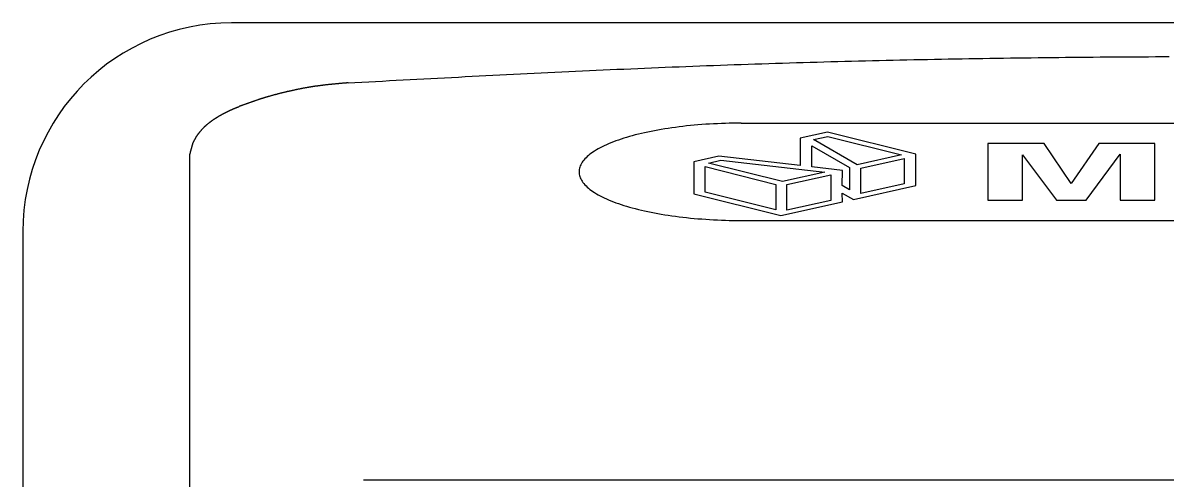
# Model space of a CAD drawing. Extents: x 79 to 369, y 158 to 363.
# Drawn here: x 105.51 to 130.2, y 347.72 to 357.58 of the extents above; entities that cross this region are included whole.
import ezdxf

# ---------------------------------------------------------------- set-up
doc = ezdxf.new("R2010")
doc.units = 0
doc.header["$MEASUREMENT"] = 0
doc.layers.get('0').update_dxf_attribs({"linetype": 'CONTINUOUS'})

msp = doc.modelspace()

# ---------------------------------------------------------------- linework, layer by layer
at = {"color": 7, "linetype": 'Continuous'}
for p, q in [((153.012, 357.584), (110.012, 357.584)), ((121.012, 355.42), (142.012, 355.42)), ((122.872, 355.228), (122.282, 355.096)), ((122.282, 355.096), (122.282, 354.506)), ((122.569, 355.065), (122.879, 355.134)), ((123.515, 354.522), (122.569, 355.065)), ((124.779, 354.75), (122.872, 355.228)), ((122.879, 355.134), (124.471, 354.735)), ((122.533, 354.477), (122.533, 354.93)), ((122.533, 354.93), (123.344, 354.464)), ((126.333, 354.979), (126.333, 353.761)), ((127.55, 354.979), (126.333, 354.979)), ((128.13, 354.119), (127.55, 354.979)), ((128.727, 354.979), (128.13, 354.119)), ((129.938, 354.979), (128.727, 354.979)), ((129.938, 353.761), (129.938, 354.979)), ((109.112, 335.34), (109.112, 354.656)), ((120.53, 354.705), (119.987, 354.583)), ((119.987, 354.583), (119.987, 353.898)), ((120.308, 354.56), (120.573, 354.619)), ((121.9, 354.161), (120.308, 354.56)), ((122.282, 354.506), (120.53, 354.705)), ((120.573, 354.619), (122.812, 354.364)), ((124.471, 354.735), (123.515, 354.522)), ((123.595, 354.451), (124.528, 354.66)), ((124.528, 354.66), (124.528, 354.109)), ((124.779, 354.077), (124.779, 354.75)), ((127.082, 354.734), (127.817, 353.761)), ((127.082, 353.761), (127.082, 354.734)), ((128.454, 353.761), (129.188, 354.749)), ((129.188, 354.749), (129.188, 353.761)), ((120.23, 353.932), (120.23, 354.482)), ((120.23, 354.482), (121.755, 354.1)), ((122.812, 354.364), (121.9, 354.161)), ((121.998, 354.094), (122.941, 354.305)), ((123.195, 354.402), (122.533, 354.477)), ((122.941, 354.305), (122.941, 353.754)), ((123.19, 354.072), (123.195, 354.402)), ((123.344, 354.464), (123.344, 353.983)), ((123.595, 353.9), (123.595, 354.451)), ((121.755, 354.1), (121.755, 353.55)), ((121.998, 353.543), (121.998, 354.094)), ((123.344, 353.983), (123.19, 354.072)), ((123.434, 353.776), (124.779, 354.077)), ((124.528, 354.109), (123.595, 353.9)), ((119.987, 353.898), (121.869, 353.426)), ((121.755, 353.55), (120.23, 353.932)), ((123.193, 353.722), (123.19, 353.907)), ((123.19, 353.907), (123.434, 353.776)), ((121.869, 353.426), (123.193, 353.722)), ((122.941, 353.754), (121.998, 353.543)), ((126.333, 353.761), (127.082, 353.761)), ((127.817, 353.761), (128.454, 353.761)), ((129.188, 353.761), (129.938, 353.761)), ((121.012, 353.32), (142.012, 353.32)), ((105.512, 353.084), (105.512, 330.084))]:
    msp.add_line(p, q, dxfattribs=at)
at = {"linetype": 'Continuous'}
for p, q in [((110.168, 355.776), (110.168, 355.776)), ((150.16, 347.717), (112.864, 347.717))]:
    msp.add_line(p, q, dxfattribs=at)
at = {"color": 7}
for points in [[(112.527, 356.29, 0), (112.676, 356.298, 0), (112.825, 356.306, 0), (112.973, 356.314, 0), (113.122, 356.322, 0), (113.271, 356.33, 0), (113.42, 356.338, 0), (113.569, 356.346, 0), (113.717, 356.354, 0), (113.866, 356.361, 0), (114.015, 356.369, 0), (114.164, 356.377, 0), (114.313, 356.385, 0), (114.461, 356.393, 0), (114.61, 356.401, 0), (114.759, 356.408, 0), (114.908, 356.416, 0), (115.056, 356.424, 0), (115.205, 356.432, 0), (115.354, 356.439, 0), (115.503, 356.447, 0), (115.652, 356.454, 0), (115.8, 356.462, 0), (115.949, 356.469, 0), (116.098, 356.477, 0), (116.247, 356.484, 0), (116.396, 356.492, 0), (116.544, 356.499, 0), (116.693, 356.506, 0), (116.842, 356.514, 0), (116.991, 356.521, 0), (117.14, 356.528, 0), (117.289, 356.535, 0), (117.437, 356.542, 0), (117.586, 356.549, 0), (117.735, 356.556, 0), (117.884, 356.563, 0), (118.033, 356.569, 0), (118.181, 356.576, 0), (118.33, 356.583, 0), (118.479, 356.589, 0), (118.628, 356.596, 0), (118.777, 356.602, 0), (118.926, 356.609, 0), (119.075, 356.615, 0), (119.223, 356.621, 0), (119.372, 356.627, 0), (119.521, 356.633, 0), (119.67, 356.639, 0), (119.819, 356.645, 0), (119.968, 356.651, 0), (120.117, 356.657, 0), (120.265, 356.662, 0), (120.414, 356.668, 0), (120.563, 356.673, 0), (120.712, 356.678, 0), (120.861, 356.684, 0), (121.01, 356.689, 0), (121.159, 356.694, 0), (121.308, 356.699, 0), (121.457, 356.704, 0), (121.606, 356.709, 0), (121.754, 356.713, 0), (121.903, 356.718, 0), (122.052, 356.723, 0), (122.201, 356.727, 0), (122.35, 356.731, 0), (122.499, 356.736, 0), (122.648, 356.74, 0), (122.797, 356.744, 0), (122.946, 356.748, 0), (123.095, 356.752, 0), (123.244, 356.756, 0), (123.393, 356.76, 0), (123.542, 356.764, 0), (123.691, 356.767, 0), (123.84, 356.771, 0), (123.988, 356.774, 0), (124.137, 356.778, 0), (124.286, 356.781, 0), (124.435, 356.784, 0), (124.584, 356.788, 0), (124.733, 356.791, 0), (124.882, 356.794, 0), (125.031, 356.797, 0), (125.18, 356.8, 0), (125.329, 356.803, 0), (125.478, 356.805, 0), (125.627, 356.808, 0), (125.776, 356.811, 0), (125.925, 356.813, 0), (126.074, 356.816, 0), (126.223, 356.818, 0), (126.372, 356.82, 0), (126.521, 356.823, 0), (126.67, 356.825, 0), (126.819, 356.827, 0), (126.968, 356.829, 0), (127.117, 356.831, 0), (127.266, 356.833, 0), (127.415, 356.835, 0), (127.564, 356.836, 0), (127.713, 356.838, 0), (127.862, 356.84, 0), (128.011, 356.841, 0), (128.16, 356.843, 0), (128.309, 356.844, 0), (128.458, 356.846, 0), (128.607, 356.847, 0), (128.756, 356.848, 0), (128.905, 356.85, 0), (129.054, 356.851, 0), (129.203, 356.852, 0), (129.352, 356.853, 0), (129.501, 356.854, 0), (129.65, 356.854, 0), (129.799, 356.855, 0), (129.948, 356.856, 0), (130.097, 356.857, 0), (130.246, 356.857, 0)], [(112.527, 356.29, 0), (112.516, 356.289, 0), (112.505, 356.288, 0), (112.495, 356.287, 0), (112.484, 356.286, 0), (112.473, 356.285, 0), (112.462, 356.285, 0), (112.451, 356.284, 0), (112.44, 356.283, 0), (112.43, 356.282, 0), (112.419, 356.281, 0), (112.408, 356.28, 0), (112.397, 356.279, 0), (112.386, 356.278, 0), (112.375, 356.277, 0), (112.365, 356.276, 0), (112.354, 356.275, 0), (112.343, 356.274, 0), (112.332, 356.273, 0), (112.321, 356.272, 0), (112.311, 356.271, 0), (112.3, 356.27, 0), (112.289, 356.269, 0), (112.278, 356.268, 0), (112.267, 356.267, 0), (112.256, 356.266, 0), (112.246, 356.265, 0), (112.235, 356.264, 0), (112.224, 356.263, 0), (112.213, 356.262, 0), (112.202, 356.261, 0), (112.192, 356.26, 0), (112.181, 356.259, 0), (112.17, 356.258, 0), (112.159, 356.257, 0), (112.148, 356.255, 0), (112.137, 356.254, 0), (112.127, 356.253, 0), (112.116, 356.252, 0), (112.105, 356.251, 0), (112.094, 356.25, 0), (112.083, 356.249, 0), (112.073, 356.247, 0), (112.062, 356.246, 0), (112.051, 356.245, 0), (112.04, 356.244, 0), (112.03, 356.243, 0), (112.019, 356.241, 0), (112.008, 356.24, 0), (111.997, 356.239, 0), (111.986, 356.237, 0), (111.976, 356.236, 0), (111.965, 356.235, 0), (111.954, 356.234, 0), (111.943, 356.232, 0), (111.932, 356.231, 0), (111.922, 356.229, 0), (111.911, 356.228, 0), (111.9, 356.227, 0), (111.889, 356.225, 0), (111.879, 356.224, 0), (111.868, 356.222, 0), (111.857, 356.221, 0), (111.846, 356.219, 0), (111.836, 356.218, 0), (111.825, 356.216, 0), (111.814, 356.215, 0), (111.803, 356.213, 0), (111.793, 356.211, 0), (111.782, 356.21, 0), (111.771, 356.208, 0), (111.76, 356.206, 0), (111.75, 356.205, 0), (111.739, 356.203, 0), (111.728, 356.201, 0), (111.718, 356.2, 0), (111.707, 356.198, 0), (111.696, 356.196, 0), (111.685, 356.194, 0), (111.675, 356.193, 0), (111.664, 356.191, 0), (111.653, 356.189, 0), (111.643, 356.187, 0), (111.632, 356.185, 0), (111.621, 356.183, 0), (111.61, 356.181, 0), (111.6, 356.179, 0), (111.589, 356.177, 0), (111.578, 356.176, 0), (111.568, 356.174, 0), (111.557, 356.172, 0), (111.546, 356.17, 0), (111.536, 356.168, 0), (111.525, 356.166, 0), (111.514, 356.163, 0), (111.504, 356.161, 0), (111.493, 356.159, 0), (111.482, 356.157, 0), (111.472, 356.155, 0), (111.461, 356.153, 0), (111.45, 356.151, 0), (111.44, 356.149, 0), (111.429, 356.146, 0), (111.418, 356.144, 0), (111.408, 356.142, 0), (111.397, 356.14, 0), (111.387, 356.138, 0), (111.376, 356.135, 0), (111.365, 356.133, 0), (111.355, 356.131, 0), (111.344, 356.128, 0), (111.333, 356.126, 0), (111.323, 356.124, 0), (111.312, 356.121, 0), (111.302, 356.119, 0), (111.291, 356.117, 0), (111.28, 356.114, 0), (111.27, 356.112, 0), (111.259, 356.11, 0), (111.249, 356.107, 0), (111.238, 356.105, 0), (111.227, 356.102, 0), (111.217, 356.1, 0), (111.206, 356.097, 0), (111.196, 356.095, 0), (111.185, 356.092, 0), (111.174, 356.09, 0), (111.164, 356.087, 0), (111.153, 356.085, 0), (111.143, 356.082, 0), (111.132, 356.08, 0), (111.122, 356.077, 0), (111.111, 356.074, 0), (111.1, 356.072, 0), (111.09, 356.069, 0), (111.079, 356.067, 0), (111.069, 356.064, 0), (111.058, 356.061, 0), (111.048, 356.059, 0), (111.037, 356.056, 0), (111.027, 356.053, 0), (111.016, 356.05, 0), (111.006, 356.048, 0), (110.995, 356.045, 0), (110.985, 356.042, 0), (110.974, 356.039, 0), (110.964, 356.037, 0), (110.953, 356.034, 0), (110.943, 356.031, 0), (110.932, 356.028, 0), (110.922, 356.025, 0), (110.911, 356.022, 0), (110.901, 356.02, 0), (110.89, 356.017, 0), (110.88, 356.014, 0), (110.869, 356.011, 0), (110.859, 356.008, 0), (110.848, 356.005, 0), (110.838, 356.002, 0), (110.827, 355.999, 0), (110.817, 355.996, 0), (110.807, 355.993, 0), (110.796, 355.99, 0), (110.786, 355.987, 0), (110.775, 355.984, 0), (110.765, 355.981, 0), (110.754, 355.978, 0), (110.744, 355.974, 0), (110.734, 355.971, 0), (110.723, 355.968, 0), (110.713, 355.965, 0), (110.703, 355.962, 0), (110.692, 355.959, 0), (110.682, 355.955, 0), (110.671, 355.952, 0), (110.661, 355.949, 0), (110.651, 355.946, 0), (110.64, 355.942, 0), (110.63, 355.939, 0), (110.62, 355.936, 0), (110.609, 355.932, 0), (110.599, 355.929, 0), (110.589, 355.926, 0), (110.578, 355.922, 0), (110.568, 355.919, 0), (110.558, 355.915, 0), (110.547, 355.912, 0), (110.537, 355.908, 0), (110.527, 355.905, 0), (110.517, 355.901, 0), (110.506, 355.898, 0), (110.496, 355.894, 0), (110.486, 355.891, 0), (110.476, 355.887, 0), (110.465, 355.884, 0), (110.455, 355.88, 0), (110.445, 355.876, 0), (110.435, 355.873, 0), (110.424, 355.869, 0), (110.414, 355.866, 0), (110.404, 355.862, 0), (110.394, 355.858, 0), (110.383, 355.855, 0), (110.373, 355.851, 0), (110.363, 355.847, 0), (110.353, 355.844, 0), (110.342, 355.84, 0), (110.332, 355.836, 0), (110.322, 355.832, 0), (110.312, 355.829, 0), (110.302, 355.825, 0), (110.291, 355.821, 0), (110.281, 355.818, 0), (110.271, 355.814, 0), (110.261, 355.81, 0), (110.251, 355.806, 0), (110.24, 355.803, 0), (110.23, 355.799, 0), (110.22, 355.795, 0), (110.21, 355.791, 0), (110.2, 355.787, 0), (110.189, 355.784, 0), (110.179, 355.78, 0), (110.169, 355.776, 0)], [(109.27, 355.152, 0), (109.273, 355.156, 0), (109.276, 355.16, 0), (109.279, 355.164, 0), (109.282, 355.168, 0), (109.285, 355.172, 0), (109.288, 355.176, 0), (109.291, 355.18, 0), (109.294, 355.184, 0), (109.297, 355.188, 0), (109.3, 355.192, 0), (109.303, 355.196, 0), (109.306, 355.2, 0), (109.309, 355.204, 0), (109.312, 355.207, 0), (109.316, 355.211, 0), (109.319, 355.215, 0), (109.322, 355.219, 0), (109.325, 355.223, 0), (109.328, 355.227, 0), (109.331, 355.231, 0), (109.334, 355.235, 0), (109.337, 355.239, 0), (109.34, 355.242, 0), (109.343, 355.246, 0), (109.347, 355.25, 0), (109.35, 355.254, 0), (109.353, 355.258, 0), (109.356, 355.262, 0), (109.359, 355.265, 0), (109.363, 355.269, 0), (109.366, 355.273, 0), (109.369, 355.277, 0), (109.372, 355.28, 0), (109.376, 355.284, 0), (109.379, 355.288, 0), (109.382, 355.291, 0), (109.385, 355.295, 0), (109.389, 355.299, 0), (109.392, 355.302, 0), (109.396, 355.306, 0), (109.399, 355.31, 0), (109.402, 355.313, 0), (109.406, 355.317, 0), (109.409, 355.32, 0), (109.413, 355.324, 0), (109.416, 355.327, 0), (109.42, 355.331, 0), (109.423, 355.334, 0), (109.427, 355.338, 0), (109.43, 355.341, 0), (109.434, 355.345, 0), (109.437, 355.348, 0), (109.441, 355.352, 0), (109.445, 355.355, 0), (109.448, 355.359, 0), (109.452, 355.362, 0), (109.456, 355.365, 0), (109.459, 355.369, 0), (109.463, 355.372, 0), (109.467, 355.375, 0), (109.47, 355.379, 0), (109.474, 355.382, 0), (109.478, 355.385, 0), (109.481, 355.388, 0), (109.485, 355.392, 0), (109.489, 355.395, 0), (109.493, 355.398, 0), (109.497, 355.401, 0), (109.5, 355.405, 0), (109.504, 355.408, 0), (109.508, 355.411, 0), (109.512, 355.414, 0), (109.516, 355.417, 0), (109.52, 355.42, 0), (109.524, 355.423, 0), (109.527, 355.427, 0), (109.531, 355.43, 0), (109.535, 355.433, 0), (109.539, 355.436, 0), (109.543, 355.439, 0), (109.547, 355.442, 0), (109.551, 355.445, 0), (109.555, 355.448, 0), (109.559, 355.451, 0), (109.563, 355.454, 0), (109.567, 355.457, 0), (109.571, 355.46, 0), (109.575, 355.463, 0), (109.579, 355.466, 0), (109.583, 355.469, 0), (109.587, 355.472, 0), (109.591, 355.475, 0), (109.595, 355.477, 0), (109.599, 355.48, 0), (109.603, 355.483, 0), (109.608, 355.486, 0), (109.612, 355.489, 0), (109.616, 355.492, 0), (109.62, 355.495, 0), (109.624, 355.497, 0), (109.628, 355.5, 0), (109.632, 355.503, 0), (109.636, 355.506, 0), (109.641, 355.509, 0), (109.645, 355.511, 0), (109.649, 355.514, 0), (109.653, 355.517, 0), (109.657, 355.52, 0), (109.662, 355.522, 0), (109.666, 355.525, 0), (109.67, 355.528, 0), (109.674, 355.53, 0), (109.678, 355.533, 0), (109.683, 355.536, 0), (109.687, 355.538, 0), (109.691, 355.541, 0), (109.695, 355.544, 0), (109.7, 355.546, 0), (109.704, 355.549, 0), (109.708, 355.552, 0), (109.712, 355.554, 0), (109.717, 355.557, 0), (109.721, 355.559, 0), (109.725, 355.562, 0), (109.729, 355.564, 0), (109.734, 355.567, 0), (109.738, 355.57, 0), (109.742, 355.572, 0), (109.747, 355.575, 0), (109.751, 355.577, 0), (109.755, 355.58, 0), (109.759, 355.582, 0), (109.764, 355.585, 0), (109.768, 355.587, 0), (109.772, 355.59, 0), (109.777, 355.592, 0), (109.781, 355.595, 0), (109.785, 355.597, 0), (109.79, 355.599, 0), (109.794, 355.602, 0), (109.798, 355.604, 0), (109.803, 355.607, 0), (109.807, 355.609, 0), (109.811, 355.611, 0), (109.816, 355.614, 0), (109.82, 355.616, 0), (109.825, 355.619, 0), (109.829, 355.621, 0), (109.833, 355.623, 0), (109.838, 355.626, 0), (109.842, 355.628, 0), (109.847, 355.63, 0), (109.851, 355.633, 0), (109.855, 355.635, 0), (109.86, 355.637, 0), (109.864, 355.64, 0), (109.869, 355.642, 0), (109.873, 355.644, 0), (109.877, 355.646, 0), (109.882, 355.649, 0), (109.886, 355.651, 0), (109.891, 355.653, 0), (109.895, 355.655, 0), (109.9, 355.658, 0), (109.904, 355.66, 0), (109.908, 355.662, 0), (109.913, 355.664, 0), (109.917, 355.666, 0), (109.922, 355.669, 0), (109.926, 355.671, 0), (109.931, 355.673, 0), (109.935, 355.675, 0), (109.94, 355.677, 0), (109.944, 355.679, 0), (109.949, 355.682, 0), (109.953, 355.684, 0), (109.958, 355.686, 0), (109.962, 355.688, 0), (109.967, 355.69, 0), (109.971, 355.692, 0), (109.976, 355.694, 0), (109.98, 355.696, 0), (109.985, 355.698, 0), (109.989, 355.7, 0), (109.994, 355.702, 0), (109.998, 355.705, 0), (110.003, 355.707, 0), (110.007, 355.709, 0), (110.012, 355.711, 0), (110.016, 355.713, 0), (110.021, 355.715, 0), (110.025, 355.717, 0), (110.03, 355.719, 0), (110.035, 355.721, 0), (110.039, 355.723, 0), (110.044, 355.725, 0), (110.048, 355.727, 0), (110.053, 355.729, 0), (110.057, 355.731, 0), (110.062, 355.733, 0), (110.066, 355.734, 0), (110.071, 355.736, 0), (110.076, 355.738, 0), (110.08, 355.74, 0), (110.085, 355.742, 0), (110.089, 355.744, 0), (110.094, 355.746, 0), (110.098, 355.748, 0), (110.103, 355.75, 0), (110.108, 355.752, 0), (110.112, 355.754, 0), (110.117, 355.755, 0), (110.121, 355.757, 0), (110.126, 355.759, 0), (110.131, 355.761, 0), (110.135, 355.763, 0), (110.14, 355.765, 0), (110.145, 355.767, 0), (110.149, 355.768, 0), (110.154, 355.77, 0), (110.158, 355.772, 0), (110.163, 355.774, 0), (110.168, 355.776, 0)], [(109.185, 354.998, 0), (109.185, 354.999, 0), (109.186, 355, 0), (109.187, 355.001, 0), (109.187, 355.003, 0), (109.188, 355.004, 0), (109.189, 355.005, 0), (109.189, 355.006, 0), (109.19, 355.007, 0), (109.191, 355.009, 0), (109.191, 355.01, 0), (109.192, 355.011, 0), (109.193, 355.012, 0), (109.193, 355.013, 0), (109.194, 355.015, 0), (109.195, 355.016, 0), (109.195, 355.017, 0), (109.196, 355.018, 0), (109.197, 355.02, 0), (109.197, 355.021, 0), (109.198, 355.022, 0), (109.199, 355.023, 0), (109.199, 355.024, 0), (109.2, 355.026, 0), (109.201, 355.027, 0), (109.201, 355.028, 0), (109.202, 355.029, 0), (109.203, 355.03, 0), (109.203, 355.032, 0), (109.204, 355.033, 0), (109.205, 355.034, 0), (109.205, 355.035, 0), (109.206, 355.037, 0), (109.207, 355.038, 0), (109.207, 355.039, 0), (109.208, 355.04, 0), (109.209, 355.041, 0), (109.209, 355.043, 0), (109.21, 355.044, 0), (109.211, 355.045, 0), (109.212, 355.046, 0), (109.212, 355.048, 0), (109.213, 355.049, 0), (109.214, 355.05, 0), (109.214, 355.051, 0), (109.215, 355.052, 0), (109.216, 355.054, 0), (109.216, 355.055, 0), (109.217, 355.056, 0), (109.218, 355.057, 0), (109.218, 355.058, 0), (109.219, 355.06, 0), (109.22, 355.061, 0), (109.22, 355.062, 0), (109.221, 355.063, 0), (109.222, 355.065, 0), (109.222, 355.066, 0), (109.223, 355.067, 0), (109.224, 355.068, 0), (109.224, 355.069, 0), (109.225, 355.071, 0), (109.226, 355.072, 0), (109.226, 355.073, 0), (109.227, 355.074, 0), (109.228, 355.075, 0), (109.228, 355.077, 0), (109.229, 355.078, 0), (109.23, 355.079, 0), (109.23, 355.08, 0), (109.231, 355.082, 0), (109.232, 355.083, 0), (109.232, 355.084, 0), (109.233, 355.085, 0), (109.234, 355.086, 0), (109.234, 355.088, 0), (109.235, 355.089, 0), (109.236, 355.09, 0), (109.236, 355.091, 0), (109.237, 355.093, 0), (109.238, 355.094, 0), (109.238, 355.095, 0), (109.239, 355.096, 0), (109.24, 355.097, 0), (109.241, 355.099, 0), (109.241, 355.1, 0), (109.242, 355.101, 0), (109.243, 355.102, 0), (109.243, 355.103, 0), (109.244, 355.105, 0), (109.245, 355.106, 0), (109.245, 355.107, 0), (109.246, 355.108, 0), (109.247, 355.11, 0), (109.247, 355.111, 0), (109.248, 355.112, 0), (109.249, 355.113, 0), (109.249, 355.114, 0), (109.25, 355.116, 0), (109.251, 355.117, 0), (109.251, 355.118, 0), (109.252, 355.119, 0), (109.253, 355.121, 0), (109.253, 355.122, 0), (109.254, 355.123, 0), (109.255, 355.124, 0), (109.255, 355.125, 0), (109.256, 355.127, 0), (109.257, 355.128, 0), (109.257, 355.129, 0), (109.258, 355.13, 0), (109.259, 355.131, 0), (109.259, 355.133, 0), (109.26, 355.134, 0), (109.261, 355.135, 0), (109.261, 355.136, 0), (109.262, 355.138, 0), (109.263, 355.139, 0), (109.263, 355.14, 0), (109.264, 355.141, 0), (109.265, 355.142, 0), (109.265, 355.144, 0), (109.266, 355.145, 0), (109.267, 355.146, 0), (109.267, 355.147, 0), (109.268, 355.148, 0), (109.269, 355.15, 0), (109.269, 355.151, 0), (109.27, 355.152, 0)], [(109.118, 354.752, 0), (109.118, 354.754, 0), (109.119, 354.756, 0), (109.119, 354.758, 0), (109.12, 354.76, 0), (109.12, 354.762, 0), (109.121, 354.764, 0), (109.121, 354.766, 0), (109.122, 354.768, 0), (109.122, 354.77, 0), (109.123, 354.772, 0), (109.123, 354.774, 0), (109.124, 354.776, 0), (109.125, 354.778, 0), (109.125, 354.78, 0), (109.126, 354.781, 0), (109.126, 354.783, 0), (109.127, 354.785, 0), (109.127, 354.787, 0), (109.128, 354.789, 0), (109.128, 354.791, 0), (109.129, 354.793, 0), (109.129, 354.795, 0), (109.13, 354.797, 0), (109.13, 354.799, 0), (109.131, 354.801, 0), (109.131, 354.803, 0), (109.132, 354.805, 0), (109.132, 354.807, 0), (109.133, 354.808, 0), (109.133, 354.81, 0), (109.134, 354.812, 0), (109.135, 354.814, 0), (109.135, 354.816, 0), (109.136, 354.818, 0), (109.136, 354.82, 0), (109.137, 354.822, 0), (109.137, 354.824, 0), (109.138, 354.826, 0), (109.138, 354.828, 0), (109.139, 354.83, 0), (109.139, 354.832, 0), (109.14, 354.834, 0), (109.14, 354.835, 0), (109.141, 354.837, 0), (109.141, 354.839, 0), (109.142, 354.841, 0), (109.142, 354.843, 0), (109.143, 354.845, 0), (109.143, 354.847, 0), (109.144, 354.849, 0), (109.145, 354.851, 0), (109.145, 354.853, 0), (109.146, 354.855, 0), (109.146, 354.857, 0), (109.147, 354.859, 0), (109.147, 354.861, 0), (109.148, 354.863, 0), (109.148, 354.864, 0), (109.149, 354.866, 0), (109.149, 354.868, 0), (109.15, 354.87, 0), (109.15, 354.872, 0), (109.151, 354.874, 0), (109.151, 354.876, 0), (109.152, 354.878, 0), (109.152, 354.88, 0), (109.153, 354.882, 0), (109.153, 354.884, 0), (109.154, 354.886, 0), (109.155, 354.888, 0), (109.155, 354.89, 0), (109.156, 354.891, 0), (109.156, 354.893, 0), (109.157, 354.895, 0), (109.157, 354.897, 0), (109.158, 354.899, 0), (109.158, 354.901, 0), (109.159, 354.903, 0), (109.159, 354.905, 0), (109.16, 354.907, 0), (109.16, 354.909, 0), (109.161, 354.911, 0), (109.161, 354.913, 0), (109.162, 354.915, 0), (109.162, 354.917, 0), (109.163, 354.918, 0), (109.163, 354.92, 0), (109.164, 354.922, 0), (109.165, 354.924, 0), (109.165, 354.926, 0), (109.166, 354.928, 0), (109.166, 354.93, 0), (109.167, 354.932, 0), (109.167, 354.934, 0), (109.168, 354.936, 0), (109.168, 354.938, 0), (109.169, 354.94, 0), (109.169, 354.942, 0), (109.17, 354.944, 0), (109.17, 354.946, 0), (109.171, 354.947, 0), (109.171, 354.949, 0), (109.172, 354.951, 0), (109.172, 354.953, 0), (109.173, 354.955, 0), (109.173, 354.957, 0), (109.174, 354.959, 0), (109.175, 354.961, 0), (109.175, 354.963, 0), (109.176, 354.965, 0), (109.176, 354.967, 0), (109.177, 354.969, 0), (109.177, 354.971, 0), (109.178, 354.973, 0), (109.178, 354.974, 0), (109.179, 354.976, 0), (109.179, 354.978, 0), (109.18, 354.98, 0), (109.18, 354.982, 0), (109.181, 354.984, 0), (109.181, 354.986, 0), (109.182, 354.988, 0), (109.182, 354.99, 0), (109.183, 354.992, 0), (109.183, 354.994, 0), (109.184, 354.996, 0), (109.185, 354.998, 0)], [(109.118, 354.752, 0), (109.118, 354.754, 0), (109.119, 354.756, 0), (109.119, 354.758, 0), (109.12, 354.76, 0), (109.12, 354.762, 0), (109.121, 354.764, 0), (109.121, 354.766, 0), (109.122, 354.768, 0), (109.122, 354.77, 0), (109.123, 354.772, 0), (109.123, 354.774, 0), (109.124, 354.776, 0), (109.125, 354.778, 0), (109.125, 354.78, 0), (109.126, 354.781, 0), (109.126, 354.783, 0), (109.127, 354.785, 0), (109.127, 354.787, 0), (109.128, 354.789, 0), (109.128, 354.791, 0), (109.129, 354.793, 0), (109.129, 354.795, 0), (109.13, 354.797, 0), (109.13, 354.799, 0), (109.131, 354.801, 0), (109.131, 354.803, 0), (109.132, 354.805, 0), (109.132, 354.807, 0), (109.133, 354.808, 0), (109.133, 354.81, 0), (109.134, 354.812, 0), (109.135, 354.814, 0), (109.135, 354.816, 0), (109.136, 354.818, 0), (109.136, 354.82, 0), (109.137, 354.822, 0), (109.137, 354.824, 0), (109.138, 354.826, 0), (109.138, 354.828, 0), (109.139, 354.83, 0), (109.139, 354.832, 0), (109.14, 354.834, 0), (109.14, 354.835, 0), (109.141, 354.837, 0), (109.141, 354.839, 0), (109.142, 354.841, 0), (109.142, 354.843, 0), (109.143, 354.845, 0), (109.143, 354.847, 0), (109.144, 354.849, 0), (109.145, 354.851, 0), (109.145, 354.853, 0), (109.146, 354.855, 0), (109.146, 354.857, 0), (109.147, 354.859, 0), (109.147, 354.861, 0), (109.148, 354.863, 0), (109.148, 354.864, 0), (109.149, 354.866, 0), (109.149, 354.868, 0), (109.15, 354.87, 0), (109.15, 354.872, 0), (109.151, 354.874, 0), (109.151, 354.876, 0), (109.152, 354.878, 0), (109.152, 354.88, 0), (109.153, 354.882, 0), (109.153, 354.884, 0), (109.154, 354.886, 0), (109.155, 354.888, 0), (109.155, 354.89, 0), (109.156, 354.891, 0), (109.156, 354.893, 0), (109.157, 354.895, 0), (109.157, 354.897, 0), (109.158, 354.899, 0), (109.158, 354.901, 0), (109.159, 354.903, 0), (109.159, 354.905, 0), (109.16, 354.907, 0), (109.16, 354.909, 0), (109.161, 354.911, 0), (109.161, 354.913, 0), (109.162, 354.915, 0), (109.162, 354.917, 0), (109.163, 354.918, 0), (109.163, 354.92, 0), (109.164, 354.922, 0), (109.165, 354.924, 0), (109.165, 354.926, 0), (109.166, 354.928, 0), (109.166, 354.93, 0), (109.167, 354.932, 0), (109.167, 354.934, 0), (109.168, 354.936, 0), (109.168, 354.938, 0), (109.169, 354.94, 0), (109.169, 354.942, 0), (109.17, 354.944, 0), (109.17, 354.946, 0), (109.171, 354.947, 0), (109.171, 354.949, 0), (109.172, 354.951, 0), (109.172, 354.953, 0), (109.173, 354.955, 0), (109.173, 354.957, 0), (109.174, 354.959, 0), (109.175, 354.961, 0), (109.175, 354.963, 0), (109.176, 354.965, 0), (109.176, 354.967, 0), (109.177, 354.969, 0), (109.177, 354.971, 0), (109.178, 354.973, 0), (109.178, 354.974, 0), (109.179, 354.976, 0), (109.179, 354.978, 0), (109.18, 354.98, 0), (109.18, 354.982, 0), (109.181, 354.984, 0), (109.181, 354.986, 0), (109.182, 354.988, 0), (109.182, 354.99, 0), (109.183, 354.992, 0), (109.183, 354.994, 0), (109.184, 354.996, 0), (109.185, 354.998, 0)], [(109.112, 354.656, 0), (109.112, 354.657, 0), (109.112, 354.658, 0), (109.112, 354.659, 0), (109.112, 354.659, 0), (109.112, 354.66, 0), (109.112, 354.661, 0), (109.112, 354.662, 0), (109.112, 354.662, 0), (109.112, 354.663, 0), (109.112, 354.664, 0), (109.112, 354.665, 0), (109.112, 354.665, 0), (109.113, 354.666, 0), (109.113, 354.667, 0), (109.113, 354.668, 0), (109.113, 354.669, 0), (109.113, 354.669, 0), (109.113, 354.67, 0), (109.113, 354.671, 0), (109.113, 354.672, 0), (109.113, 354.672, 0), (109.113, 354.673, 0), (109.113, 354.674, 0), (109.113, 354.675, 0), (109.113, 354.675, 0), (109.113, 354.676, 0), (109.113, 354.677, 0), (109.113, 354.678, 0), (109.113, 354.678, 0), (109.113, 354.679, 0), (109.113, 354.68, 0), (109.113, 354.681, 0), (109.113, 354.681, 0), (109.113, 354.682, 0), (109.114, 354.683, 0), (109.114, 354.684, 0), (109.114, 354.684, 0), (109.114, 354.685, 0), (109.114, 354.686, 0), (109.114, 354.687, 0), (109.114, 354.687, 0), (109.114, 354.688, 0), (109.114, 354.689, 0), (109.114, 354.69, 0), (109.114, 354.69, 0), (109.114, 354.691, 0), (109.114, 354.692, 0), (109.114, 354.693, 0), (109.114, 354.693, 0), (109.114, 354.694, 0), (109.114, 354.695, 0), (109.114, 354.696, 0), (109.114, 354.696, 0), (109.114, 354.697, 0), (109.114, 354.698, 0), (109.114, 354.699, 0), (109.115, 354.7, 0), (109.115, 354.7, 0), (109.115, 354.701, 0), (109.115, 354.702, 0), (109.115, 354.703, 0), (109.115, 354.703, 0), (109.115, 354.704, 0), (109.115, 354.705, 0), (109.115, 354.706, 0), (109.115, 354.706, 0), (109.115, 354.707, 0), (109.115, 354.708, 0), (109.115, 354.709, 0), (109.115, 354.709, 0), (109.115, 354.71, 0), (109.115, 354.711, 0), (109.115, 354.712, 0), (109.115, 354.712, 0), (109.115, 354.713, 0), (109.115, 354.714, 0), (109.115, 354.715, 0), (109.115, 354.715, 0), (109.116, 354.716, 0), (109.116, 354.717, 0), (109.116, 354.718, 0), (109.116, 354.718, 0), (109.116, 354.719, 0), (109.116, 354.72, 0), (109.116, 354.721, 0), (109.116, 354.721, 0), (109.116, 354.722, 0), (109.116, 354.723, 0), (109.116, 354.724, 0), (109.116, 354.724, 0), (109.116, 354.725, 0), (109.116, 354.726, 0), (109.116, 354.727, 0), (109.116, 354.728, 0), (109.116, 354.728, 0), (109.116, 354.729, 0), (109.116, 354.73, 0), (109.116, 354.731, 0), (109.116, 354.731, 0), (109.116, 354.732, 0), (109.117, 354.733, 0), (109.117, 354.734, 0), (109.117, 354.734, 0), (109.117, 354.735, 0), (109.117, 354.736, 0), (109.117, 354.737, 0), (109.117, 354.737, 0), (109.117, 354.738, 0), (109.117, 354.739, 0), (109.117, 354.74, 0), (109.117, 354.74, 0), (109.117, 354.741, 0), (109.117, 354.742, 0), (109.117, 354.743, 0), (109.117, 354.743, 0), (109.117, 354.744, 0), (109.117, 354.745, 0), (109.117, 354.746, 0), (109.117, 354.746, 0), (109.117, 354.747, 0), (109.117, 354.748, 0), (109.117, 354.749, 0), (109.118, 354.749, 0), (109.118, 354.75, 0), (109.118, 354.751, 0), (109.118, 354.752, 0), (109.118, 354.752, 0)]]:
    msp.add_polyline3d(points, dxfattribs=at)
at = {"color": 7, "linetype": 'Continuous'}
msp.add_polyline3d([(121.012, 355.42, 0), (120.926, 355.42, 0), (120.84, 355.419, 0), (120.754, 355.417, 0), (120.669, 355.415, 0), (120.583, 355.412, 0), (120.498, 355.409, 0), (120.414, 355.405, 0), (120.329, 355.4, 0), (120.245, 355.395, 0), (120.161, 355.389, 0), (120.078, 355.382, 0), (119.996, 355.375, 0), (119.914, 355.367, 0), (119.833, 355.359, 0), (119.752, 355.35, 0), (119.673, 355.34, 0), (119.594, 355.33, 0), (119.515, 355.319, 0), (119.438, 355.308, 0), (119.362, 355.296, 0), (119.287, 355.284, 0), (119.213, 355.271, 0), (119.139, 355.257, 0), (119.067, 355.243, 0), (118.997, 355.229, 0), (118.927, 355.214, 0), (118.859, 355.198, 0), (118.792, 355.182, 0), (118.726, 355.165, 0), (118.661, 355.148, 0), (118.599, 355.131, 0), (118.537, 355.113, 0), (118.477, 355.094, 0), (118.419, 355.075, 0), (118.362, 355.056, 0), (118.306, 355.036, 0), (118.253, 355.016, 0), (118.201, 354.996, 0), (118.15, 354.975, 0), (118.102, 354.954, 0), (118.055, 354.932, 0), (118.01, 354.91, 0), (117.967, 354.888, 0), (117.925, 354.865, 0), (117.886, 354.842, 0), (117.848, 354.819, 0), (117.812, 354.796, 0), (117.778, 354.772, 0), (117.746, 354.748, 0), (117.717, 354.724, 0), (117.689, 354.7, 0), (117.663, 354.675, 0), (117.639, 354.65, 0), (117.617, 354.625, 0), (117.597, 354.6, 0), (117.579, 354.575, 0), (117.563, 354.55, 0), (117.55, 354.524, 0), (117.538, 354.499, 0), (117.529, 354.473, 0), (117.521, 354.447, 0), (117.516, 354.422, 0), (117.513, 354.396, 0), (117.512, 354.37, 0), (117.513, 354.344, 0), (117.516, 354.319, 0), (117.521, 354.293, 0), (117.529, 354.267, 0), (117.538, 354.242, 0), (117.55, 354.216, 0), (117.563, 354.191, 0), (117.579, 354.165, 0), (117.597, 354.14, 0), (117.617, 354.115, 0), (117.639, 354.09, 0), (117.663, 354.065, 0), (117.689, 354.041, 0), (117.717, 354.016, 0), (117.746, 353.992, 0), (117.778, 353.968, 0), (117.812, 353.945, 0), (117.848, 353.921, 0), (117.886, 353.898, 0), (117.925, 353.875, 0), (117.967, 353.853, 0), (118.01, 353.83, 0), (118.055, 353.808, 0), (118.102, 353.787, 0), (118.15, 353.766, 0), (118.201, 353.745, 0), (118.253, 353.724, 0), (118.306, 353.704, 0), (118.362, 353.684, 0), (118.419, 353.665, 0), (118.477, 353.646, 0), (118.537, 353.628, 0), (118.599, 353.61, 0), (118.661, 353.592, 0), (118.726, 353.575, 0), (118.792, 353.558, 0), (118.859, 353.542, 0), (118.927, 353.527, 0), (118.997, 353.512, 0), (119.067, 353.497, 0), (119.139, 353.483, 0), (119.213, 353.47, 0), (119.287, 353.457, 0), (119.362, 353.444, 0), (119.438, 353.432, 0), (119.515, 353.421, 0), (119.594, 353.41, 0), (119.673, 353.4, 0), (119.752, 353.391, 0), (119.833, 353.382, 0), (119.914, 353.373, 0), (119.996, 353.365, 0), (120.078, 353.358, 0), (120.161, 353.352, 0), (120.245, 353.346, 0), (120.329, 353.34, 0), (120.414, 353.336, 0), (120.498, 353.332, 0), (120.583, 353.328, 0), (120.669, 353.325, 0), (120.754, 353.323, 0), (120.84, 353.321, 0), (120.926, 353.32, 0), (121.012, 353.32, 0)], dxfattribs=at)
msp.add_arc((110.012, 353.084), 4.5, 90, 180, dxfattribs=at)

doc.saveas('drawing.dxf')
